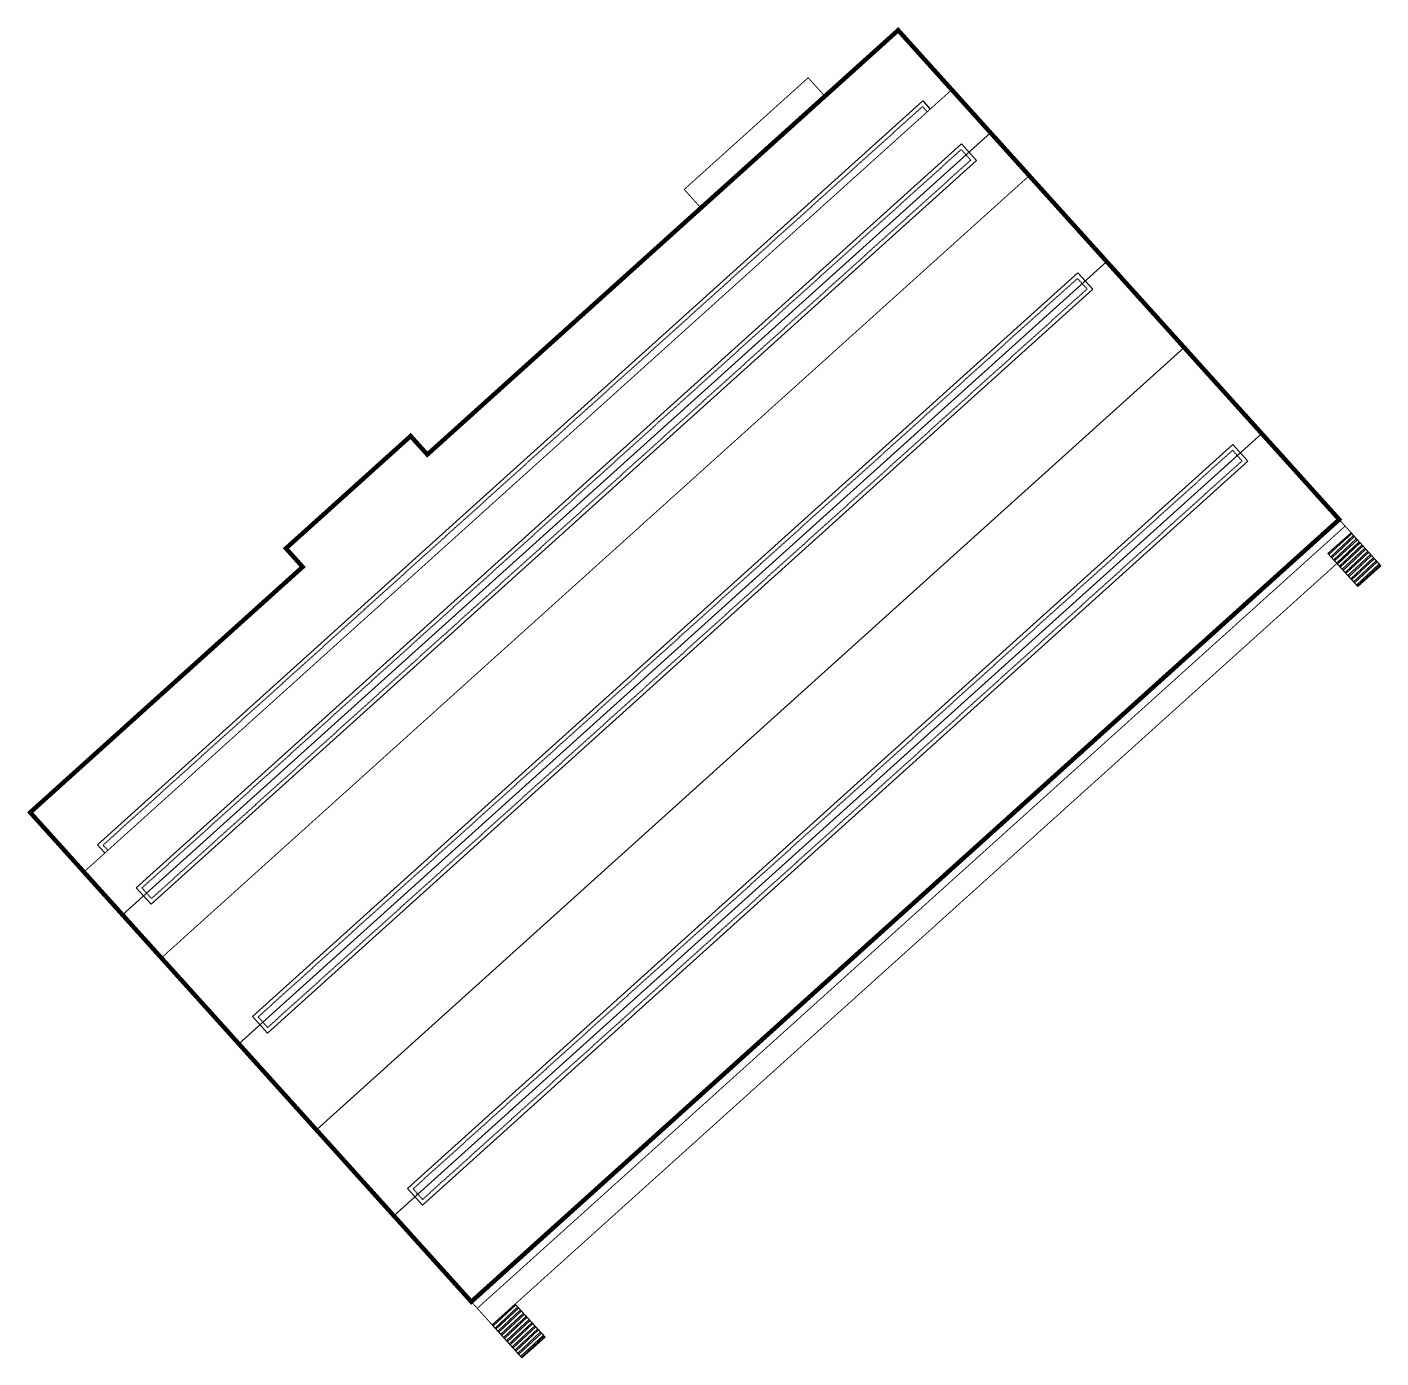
# Model space of a CAD drawing. Header units: millimetres. Extents: x 827 to 546581, y 88 to 2717140.
# Drawn here: x 544249.1 to 544553.2, y 2715852.9 to 2716152 of the extents above; entities that cross this region are included whole.
import ezdxf

# ---------------------------------------------------------------- set-up
doc = ezdxf.new("R2010")
doc.units = ezdxf.units.MM
doc.header["$MEASUREMENT"] = 0
doc.linetypes.add('119端部户型s$0$DASH', pattern=[0.35, 0.25, -0.1])
doc.linetypes.add('DASH', pattern=[0.35, 0.25, -0.1])
doc.layers.get('0').update_dxf_attribs({"linetype": 'CONTINUOUS'})
doc.layers.add('_0', color=7, linetype='CONTINUOUS')

# ---------------------------------------------------------------- blocks, each defined once
blk = doc.blocks.new('sd4h654ghj46gfhfj')
blk.add_line((2350055, 73663), (2349055, 73663))
for points in [[(2348555, 177663), (2348555, 179163), (2348555, 180163), (2598185, 180163), (2598185, 177663)], [(2342185, 164663), (2604685, 164663)], [(2342185, 125663), (2604685, 125663)], [(2342185, 99663), (2604685, 99663)], [(2342185, 73663), (2604685, 73663)], [(2342185, 73663), (2604685, 73663)]]:
    blk.add_lwpolyline(points)
at = {"const_width": 200}
for points in [[(2342185, 177663), (2604685, 177663)], [(2342185, 151663), (2604685, 151663)], [(2342185, 99663), (2604685, 99663)]]:
    blk.add_lwpolyline(points, dxfattribs=at)
at = {"linetype": '119端部户型s$0$DASH', "ltscale": 5}
blk.add_lwpolyline([(2349455, 177663), (2349455, 179163), (2349455, 179263), (2597285, 179263), (2597285, 177663)], dxfattribs=at)
for points in [[(2348555, 167163), (2598185, 167163), (2598185, 162163), (2348555, 162163), (2348555, 166163)], [(2348555, 128163), (2598185, 128163), (2598185, 123163), (2348555, 123163), (2348555, 127163)], [(2348555, 76163), (2598185, 76163), (2598185, 71163), (2348555, 71163), (2348555, 75163)]]:
    blk.add_lwpolyline(points, close=True)
for points in [[(2349455, 166263), (2597285, 166263), (2597285, 163063), (2349455, 163063), (2349455, 166163)], [(2349455, 127263), (2597285, 127263), (2597285, 124063), (2349455, 124063), (2349455, 127163)], [(2349455, 75263), (2597285, 75263), (2597285, 72063), (2349455, 72063), (2349455, 75163)]]:
    blk.add_lwpolyline(points, close=True, dxfattribs=at)
blk = doc.blocks.new('DS4A5HY4DH416')
at = {"layer": '_0', "linetype": 'Continuous'}
h = blk.add_hatch(dxfattribs=at)
h.set_pattern_fill('ANSI32', color=8, scale=0.2, angle=358)
h.set_pattern_definition([(43, (-543587.171, -2716182.4377), (-0.64960343796, 0.6966144008), []), (43, (-543586.7222, -2716182.4534), (-0.64960343796, 0.6966144008), [])])
h.paths.add_polyline_path([(1504.98, 328.95), (1498.29, 336.38), (1493.09, 331.69), (1499.78, 324.27)])
h = blk.add_hatch(dxfattribs=at)
h.set_pattern_fill('ANSI32', color=8, scale=0.2, angle=358)
h.set_pattern_definition([(43, (-543774.9401, -2716355.7352), (-0.64960343796, 0.6966144008), []), (43, (-543774.4914, -2716355.7509), (-0.64960343796, 0.6966144008), [])])
h.paths.add_polyline_path([(1317.21, 155.66), (1310.52, 163.08), (1305.32, 158.4), (1312.01, 150.97)])
at = {"color": 50, "const_width": 1}
blk.add_lwpolyline([(1201.54, 273.53), (1300.63, 163.6), (1495.61, 339.35), (1396.52, 449.28), (1290.75, 353.94), (1287, 358.1), (1258.99, 332.86), (1262.74, 328.7)], close=True, dxfattribs=at)
at = {"linetype": 'DASH', "const_width": 0.2}
blk.add_lwpolyline([(1352.21, 409.34), (1348.46, 413.5), (1376.31, 438.61), (1380.06, 434.45)], dxfattribs=at)
at = {"const_width": 0.2}
blk.add_lwpolyline([(1300.63, 163.6), (1301.97, 162.11), (1496.95, 337.87), (1495.61, 339.35)], dxfattribs=at)
at = {"color": 50, "const_width": 0.2}
for points in [[(1500.3, 334.15), (1500.3, 334.15), (1495.62, 339.34)], [(1300.63, 163.6), (1305.32, 158.4), (1500.3, 334.15)]]:
    blk.add_lwpolyline(points, dxfattribs=at)
at = {"layer": '_0', "linetype": 'Continuous'}
for points in [[(1504.98, 328.95), (1498.29, 336.38), (1493.09, 331.69), (1499.78, 324.27), (1504.98, 328.95)], [(1317.21, 155.66), (1310.52, 163.08), (1305.32, 158.4), (1312.01, 150.97), (1317.21, 155.66)]]:
    blk.add_lwpolyline(points, dxfattribs=at)
at = {"xscale": 0.001, "yscale": 0.001, "zscale": 0.001, "rotation": 42.03207895462186}
blk.add_blockref('sd4h654ghj46gfhfj', (-407.16, -1440.01), dxfattribs=at)

msp = doc.modelspace()

# ---------------------------------------------------------------- block references
at = {"linetype": 'Continuous'}
msp.add_blockref('DS4A5HY4DH416', (543048.23, 2715701.977), dxfattribs=at)

doc.saveas('drawing.dxf')
